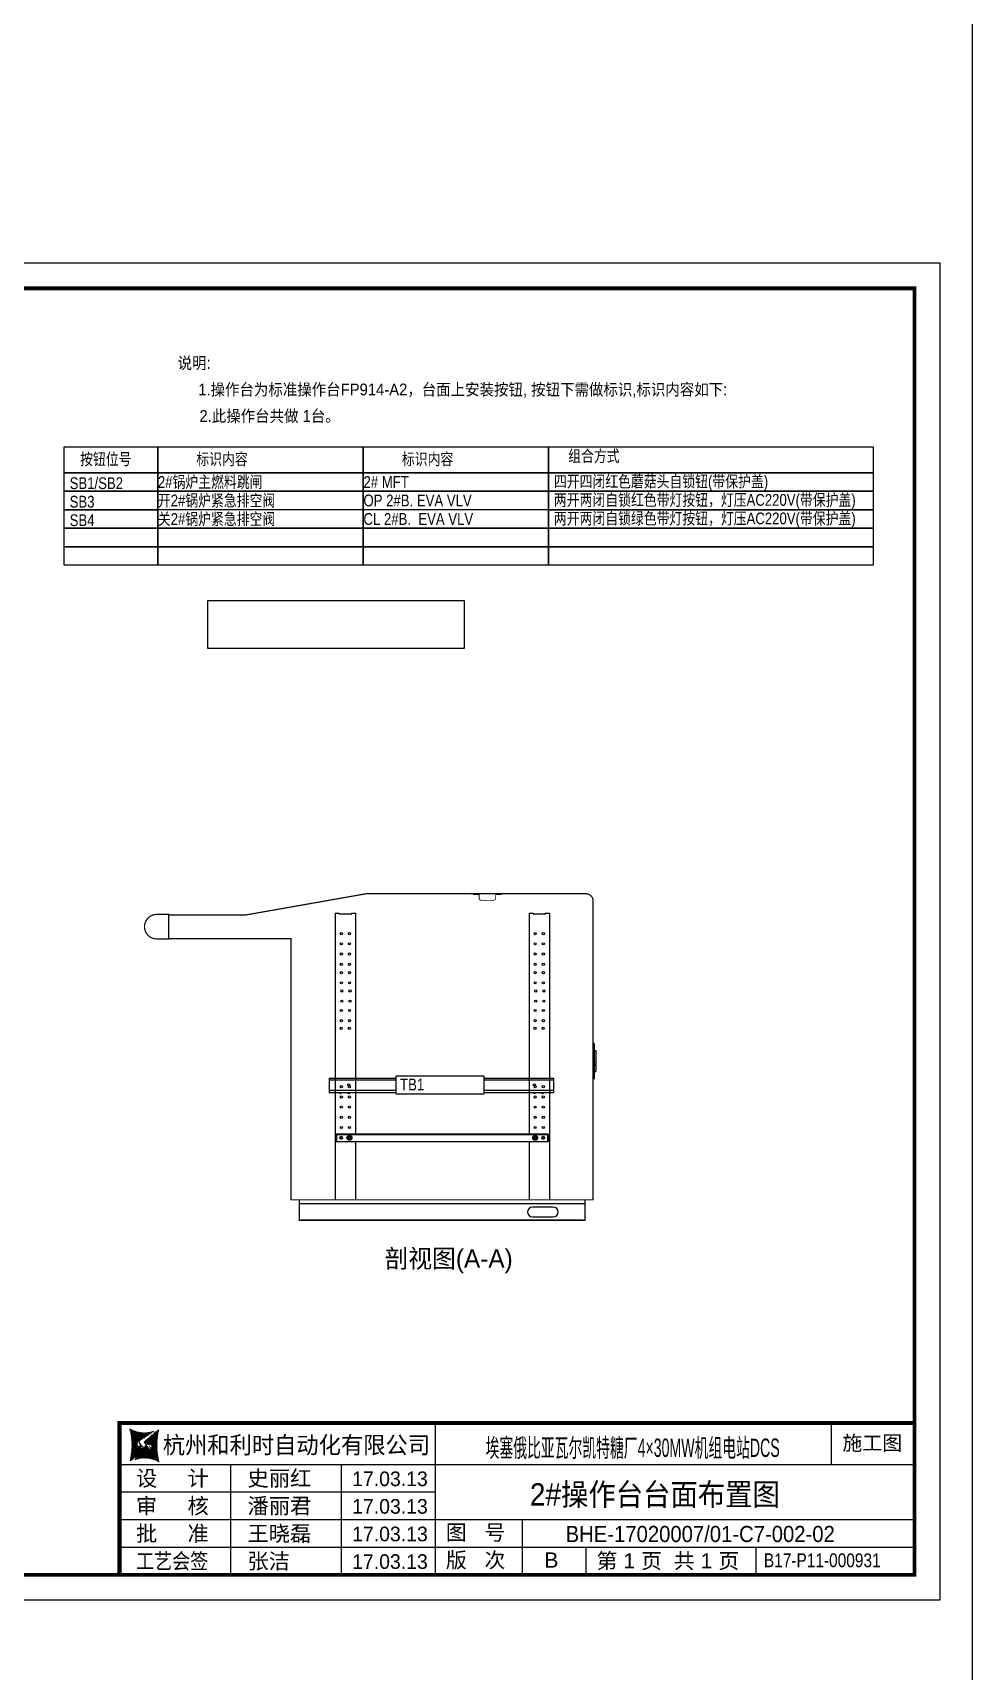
# Model space of a CAD drawing. Extents: x -6428 to 12983, y -8159 to 7918.
# Drawn here: x 810 to 3112, y -121 to 3893 of the extents above; entities that cross this region are included whole.
import ezdxf
from ezdxf.enums import TextEntityAlignment as Align

# ---------------------------------------------------------------- set-up
doc = ezdxf.new("R2010")
doc.units = 0
doc.header["$LTSCALE"] = 10
doc.header["$MEASUREMENT"] = 0
doc.layers.get('0').update_dxf_attribs({"linetype": 'CONTINUOUS'})
doc.layers.add('操作台', color=7, linetype='CONTINUOUS')
doc.layers.add('标准图框及表格', color=7, linetype='CONTINUOUS')
doc.styles.add('HZ', font='arial.ttf')
pattern_1 = [(44.99999999999999, (62644.0067448291, -8867.199472524246), (-0.0585086954904412, 0.0585086954904411), [])]

# ---------------------------------------------------------------- blocks, each defined once
blk = doc.blocks.new('A4横图框')
at = {"layer": '标准图框及表格'}
h = blk.add_hatch(dxfattribs=at)
h.set_pattern_fill('ANSI31', color=5, scale=0.6619503254347141, style=0)
h.set_pattern_definition(pattern_1)
edge = h.paths.add_edge_path()
edge.add_arc((172.0496336600836, 30.69212609582466), 4.385420906004984, 238.1092081981574, 291.6531626184828)
edge.add_line((173.6677973982941, 26.61616453574824), (171.196811844281, 24.96342290218163))
edge.add_arc((159.3070898954674, 24.3208542135166), 10.7566927883141, 346.3915348661823, 374.2500326978036)
edge.add_line((169.7618019691645, 21.78995808790059), (171.9104852834489, 23.56403812982753))
edge.add_line((171.4204084507573, 24.1656820832199), (171.8022310894366, 24.1166197839688))
edge.add_spline(control_points=[(171.9076070613291, 23.5612403362524), (171.9782900895288, 23.62994398235459), (172.1063522407994, 23.75441992713461), (172.0982616688188, 24.08853178891007), (171.9041487548593, 24.10756342964889), (171.8004776051012, 24.11772778213201)], knot_values=[0, 0, 0, 0, 0.4839426457554279, 0.8767979790800492, 1.327118297953632, 1.327118297953632, 1.327118297953632, 1.327118297953632], weights=[1, 1, 1, 1, 1, 1], degree=3, periodic=0)
edge.add_spline(control_points=[(171.1960063120995, 24.96162603088887), (171.1383141229226, 24.91365774510486), (171.0341186915675, 24.8270242458879), (170.9598882847849, 24.7139107687239), (170.9267586692795, 24.6634273324584)], knot_values=[0, 0, 0, 0, 0.3714719093679447, 0.6708997588589845, 0.6708997588589845, 0.6708997588589845, 0.6708997588589845], weights=[1, 1, 1, 1, 1], degree=3, periodic=0)
edge.add_spline(control_points=[(171.0177855927386, 24.80139777460717), (170.9739837601, 24.75182568643358), (170.8874405854212, 24.63411966883577), (170.9097232617123, 24.3685217488732), (171.1438352137548, 24.19634813917073), (171.3287228371982, 24.17648276396212), (171.4184515092992, 24.16684180637679)], knot_values=[0.7541598914195891, 0.7541598914195891, 0.7541598914195891, 0.7541598914195891, 1.341857983071981, 2.043049761279585, 2.907443457733577, 3.722510221717078, 3.722510221717078, 3.722510221717078, 3.722510221717078], weights=[1, 1, 1, 1, 1, 1, 1], degree=3, periodic=0)
h = blk.add_hatch(dxfattribs=at)
h.set_pattern_fill('ANSI31', color=3, scale=0.6619503254347141, style=0)
h.set_pattern_definition(pattern_1)
edge = h.paths.add_edge_path()
edge.add_line((172.3049198977887, 24.52368860467541), (172.721034344714, 24.47090439472086))
edge.add_spline(control_points=[(172.1916602588671, 25.0804680907735), (172.1209772306528, 25.01176444467858), (171.9929150793969, 24.88728849988405), (172.0010056513629, 24.55317663812311), (172.1951185653369, 24.534144997377), (172.2987897150951, 24.52398064490117)], knot_values=[0, 0, 0, 0, 0.4839426457555314, 0.8767979790801576, 1.327118297953697, 1.327118297953697, 1.327118297953697, 1.327118297953697], weights=[1, 1, 1, 1, 1, 1], degree=3, periodic=0)
edge.add_line((174.3374653510318, 26.85175033912531), (172.1887820367474, 25.07767029719838))
edge.add_spline(control_points=[(173.1119433092453, 23.87664749850082), (173.1429732385941, 23.9160490896524), (173.2103720449149, 24.02492790509717), (173.1895440584403, 24.27318667815998), (172.9554321064269, 24.44536028784789), (172.7705444829544, 24.46522566305651), (172.6808158108824, 24.47486662065639)], knot_values=[0.8947336582581218, 0.8947336582581218, 0.8947336582581218, 0.8947336582581218, 1.341857983071981, 2.043049761279585, 2.907443457733577, 3.722510221717078, 3.722510221717078, 3.722510221717078, 3.722510221717078], weights=[1, 1, 1, 1, 1, 1, 1], degree=3, periodic=0)
edge.add_line((173.0325647221971, 23.79264395867943), (173.1243460055912, 23.89147256635482))
edge.add_line((172.905024764018, 23.67952689414087), (173.0325647221971, 23.79264395867212))
edge.add_line((170.431469921873, 22.02554389127766), (172.9024554758862, 23.67828552484428))
edge.add_arc((172.0496336600836, 17.94958233120851), 4.385420906004984, 58.1092081981576, 111.6531626184829)
edge.add_arc((184.7921774246996, 24.3208542135166), 10.7566927883141, 166.3915348661824, 194.2500326978025)
at = {"layer": '标准图框及表格', "color": 7}
for p, q in [((0.0013954609912616, 210.0032846437229), (297.0014441308175, 210.0032846437229)), ((0.0013954609912616, 0.0032502307208233), (0.0013954609912616, 210.0032846437229)), ((297.0014441308175, 210.0032846437229), (297.0014441308175, 0.0032502307208233)), ((217.7550332142755, 4.003284256038056), (217.7550332142755, 27.83661758936654)), ((279.9469701136921, 21.33661758936654), (279.9469701136921, 27.83661758936654)), ((168.1328066468058, 21.33661758936654), (292.9334290521556, 21.33661758936654)), ((185.6449392240147, 4.003284256038056), (185.6449392240292, 21.33661758936654)), ((203.0006413213422, 4.003284256038056), (203.0006413213568, 21.33661758936654)), ((168.1328066468058, 17.00328425603806), (217.7550332142755, 17.00328425603806)), ((168.1328066468058, 12.66995092270957), (292.9334290521556, 12.66995092270957)), ((231.4498319004824, 4.003284256038056), (231.4498319004824, 12.66995092270957)), ((168.1328066468058, 8.336617589373816), (292.9334290521556, 8.336617589373816)), ((241.4270588527042, 4.003284256038056), (241.4270588527042, 8.336617589373816)), ((268.120108647513, 4.003284256038056), (268.120108647513, 8.336617589373816)), ((168.1328066468058, 4.003284256038056), (292.9334290521556, 4.003284256038056)), ((297.0014441308175, 0.0032502307208233), (0.0013954609912616, 0.0032502307208233))]:
    blk.add_line(p, q, dxfattribs=at)
for points, const_width in [([(12.00143194437442, 206.0152988131507), (293.0014441308175, 206.0032506184056), (293.0014441308175, 4.003284256038056), (12.00143194437442, 4.003284256038056), (12.00143194437442, 206.0032506184056)], 0.6000000983228672), ([(292.9334290521556, 27.83661758937381), (168.1328066468058, 27.83661758937381), (168.1328066468058, 4.003284256038056)], 0.65)]:
    blk.add_lwpolyline(points, dxfattribs=dict(at, const_width=const_width))
at = {"layer": '标准图框及表格', "color": 5, "style": 'HZ'}
for s, p in [('pgqh', (170.0333635432534, 25.80304024583023)), ('hollilas', (170.0466366199025, 23.71374969515312))]:
    blk.add_text(s, height=0.4136785714285714, dxfattribs=at).set_placement(p)
at = {"layer": '标准图框及表格', "color": 7, "style": 'HZ'}
for s, height, width, p in [('杭州和利时自动化有限公司', 2.7, 0.95, (174.9285941560083, 23.02911227819135)), ('工艺会签', 2.449999999999999, 0.85, (170.7212873600156, 4.927898099951165))]:
    blk.add_text(s, height=height, dxfattribs=dict(at, width=width)).set_placement(p)
at = {"layer": '标准图框及表格', "color": 3, "style": 'HZ'}
for s, height, p in [('auto', 0.6894642857142859, (172.1807441825285, 24.64895443542486)), ('hollysys', 0.3447321428571429, (172.3103532946761, 22.62004550448043))]:
    blk.add_text(s, height=height, dxfattribs=at).set_placement(p)
at = {"layer": '标准图框及表格', "color": 7, "style": 'HZ'}
for s, height, p in [('设     计', 2.449999999999999, (170.7212873600156, 17.92789809995847)), ('审     核', 2.449999999999999, (170.7212873600156, 13.59456476662271)), ('批     准', 2.449999999999999, (170.7212873600119, 9.261231433286953)), ('图   号', 2.399999999999999, (219.3988483406183, 9.450548544822992)), ('版   次', 2.399999999999999, (219.3988483406183, 5.117215211487234))]:
    blk.add_text(s, height=height, dxfattribs=at).set_placement(p)
at = {"layer": '标准图框及表格', "color": 7, "style": 'HZ', "flags": 8}
for tag, height, width, p in [('工程名称', 2.892696969694902, 0.65, (247.8353315485956, 22.94014901757174)), ('图纸名称', 3.499999999999999, 0.9, (252.2228085267316, 14.87880182043022))]:
    blk.add_attdef(tag, text='', height=height, dxfattribs=dict(at, width=width)).set_placement(p, align=Align.CENTER)
blk.add_attdef('设计阶段', text='', height=2.299999999999999, dxfattribs=at).set_placement((286.3714665038433, 23.54666542107214), align=Align.CENTER)
for tag, p, height in [('设计人', (188.2334199372244, 17.92789809995847), 2.449999999999999), ('审核人', (188.2334199372099, 13.59456476662271), 2.449999999999999), ('会签人', (188.2334199372099, 9.2612314332942), 2.449999999999999), ('批准人', (188.2334199371953, 4.927898099958441), 2.449999999999999), ('版次', (234.8449582635331, 5.117215211487234), 2.399999999999999), ('第几页共几页', (243.0562623004216, 4.991982186801863), 2.399999999999999)]:
    blk.add_attdef(tag, p, '', height=height, dxfattribs=at)
for tag, p, height, width in [('设计时间', (204.6762329055318, 17.92789809995847), 2.299999999999999, 0.95), ('审核时间', (204.6762329055318, 13.59456476662998), 2.299999999999999, 0.95), ('会签时间', (204.6762329055172, 9.2612314332942), 2.299999999999999, 0.95), ('图纸编号', (238.2096247235004, 9.144936985527348), 2.531109848483039, 0.9), ('批准时间', (204.6762329055172, 4.927898099958441), 2.299999999999999, 0.95), ('图纸标准', (269.3453519223485, 5.193019987101081), 2.169522727271176, 0.8)]:
    blk.add_attdef(tag, p, '', height=height, dxfattribs=dict(at, width=width))

msp = doc.modelspace()

# ---------------------------------------------------------------- linework, layer by layer
at = {"color": 6}
for p, q in [((1536.137126057905, 1331.84503751718), (1700.751248943447, 1331.84503751718)), ((1700.751248943447, 1326.845037517181), (1536.137126057905, 1326.845037517181)), ((1915.306771562524, 1331.84503751718), (2086.633283784229, 1331.84503751718)), ((2086.633283784229, 1326.845037517181), (1915.306771562524, 1326.845037517181)), ((2086.633283784229, 1296.84503751718), (2086.633283784229, 1331.84503751718)), ((1700.751248943447, 1301.845037517181), (1536.137126057905, 1301.845037517181)), ((1536.137126057905, 1296.84503751718), (1700.751248943447, 1296.84503751718)), ((2086.633283784229, 1301.845037517181), (1915.306771562524, 1301.845037517181)), ((1915.306771562524, 1296.84503751718), (2086.633283784229, 1296.84503751718))]:
    msp.add_line(p, q, dxfattribs=at)
at = {"layer": '操作台', "color": 3}
msp.add_line((2073.560110476186, 2878.551383017465), (2073.560110476186, 2679.18012570334), dxfattribs=at)
at = {"layer": '操作台', "color": 2, "linetype": 'Continuous'}
for p, q in [((1868.633765386507, 1785.040578713495), (1870.034180462909, 1783.040578713497)), ((1882.81412790061, 1785.040578713495), (1884.214542977013, 1783.040578713497)), ((1896.994490414708, 1785.040578713495), (1898.394905491109, 1783.040578713497)), ((1555.496407805606, 1191.741197416895), (1554.544395025807, 1195.294157480897)), ((1561.601674185705, 1194.059709439995), (1561.065775800805, 1196.059709439996)), ((1568.328183989905, 1194.059709439995), (1567.792285605005, 1196.059709439996)), ((1575.054693794208, 1194.059709439995), (1574.518795409308, 1196.059709439996)), ((1581.781203598404, 1194.059709439995), (1581.245305213505, 1196.059709439996)), ((1588.507713402703, 1194.059709439995), (1587.971815017804, 1196.059709439996)), ((1595.234223206905, 1194.059709439995), (1594.698324822008, 1196.059709439996)), ((1601.960733011207, 1194.059709439995), (1601.424834626307, 1196.059709439996)), ((1608.687242815404, 1194.059709439995), (1608.151344430606, 1196.059709439996)), ((1615.413752619707, 1194.059709439995), (1614.877854234807, 1196.059709439996)), ((1622.140262423908, 1194.059709439995), (1621.604364039106, 1196.059709439996)), ((1628.866772228207, 1194.059709439995), (1628.330873843307, 1196.059709439996)), ((1635.593282032404, 1194.059709439995), (1635.057383647606, 1196.059709439996)), ((1642.319791836707, 1194.059709439995), (1641.783893451807, 1196.059709439996)), ((1649.046301640907, 1194.059709439995), (1648.510403256106, 1196.059709439996)), ((1655.772811445206, 1194.059709439995), (1655.236913060306, 1196.059709439996)), ((1662.499321249407, 1194.059709439995), (1661.963422864605, 1196.059709439996)), ((1669.225831053706, 1194.059709439995), (1668.689932668805, 1196.059709439996)), ((1675.952340857907, 1194.059709439995), (1675.416442473109, 1196.059709439996)), ((1682.678850662206, 1194.059709439995), (1682.142952277306, 1196.059709439996)), ((1689.405360466403, 1194.059709439995), (1688.869462081605, 1196.059709439996)), ((1696.131870270705, 1194.059709439995), (1695.595971885806, 1196.059709439996)), ((1702.858380074906, 1194.059709439995), (1702.322481690108, 1196.059709439996)), ((1709.584889879205, 1194.059709439995), (1709.048991494305, 1196.059709439996)), ((1716.311399683406, 1194.059709439995), (1715.775501298604, 1196.059709439996)), ((1723.037909487708, 1194.059709439995), (1722.502011102808, 1196.059709439996)), ((1729.764419291906, 1194.059709439995), (1729.228520907107, 1196.059709439996)), ((1736.490929096205, 1194.059709439995), (1735.955030711305, 1196.059709439996)), ((1743.217438900405, 1194.059709439995), (1742.681540515604, 1196.059709439996)), ((1749.943948704708, 1194.059709439995), (1749.408050319808, 1196.059709439996)), ((1756.670458508906, 1194.059709439995), (1756.134560124107, 1196.059709439996)), ((1763.396968313204, 1194.059709439995), (1762.861069928304, 1196.059709439996)), ((1770.123478117504, 1194.059709439995), (1769.587579732604, 1196.059709439996)), ((1776.849987921708, 1194.059709439995), (1776.314089536807, 1196.059709439996)), ((1783.576497726007, 1194.059709439995), (1783.040599341107, 1196.059709439996)), ((1790.303007530204, 1194.059709439995), (1789.767109145303, 1196.059709439996)), ((1797.029517334506, 1194.059709439995), (1796.493618949606, 1196.059709439996)), ((1803.756027138706, 1194.059709439995), (1803.220128753807, 1196.059709439996)), ((1810.482536943005, 1194.059709439995), (1809.946638558106, 1196.059709439996)), ((1817.209046747203, 1194.059709439995), (1816.673148362405, 1196.059709439996)), ((1823.935556551506, 1194.059709439995), (1823.399658166606, 1196.059709439996)), ((1830.662066355707, 1194.059709439995), (1830.126167970909, 1196.059709439996)), ((1837.388576160006, 1194.059709439995), (1836.852677775105, 1196.059709439996)), ((1844.115085964206, 1194.059709439995), (1843.579187579405, 1196.059709439996)), ((1850.841595768505, 1194.059709439995), (1850.305697383609, 1196.059709439996)), ((1857.568105572705, 1194.059709439995), (1857.032207187908, 1196.059709439996)), ((1864.294615377004, 1194.059709439995), (1863.758716992105, 1196.059709439996)), ((1871.021125181206, 1194.059709439995), (1870.485226796404, 1196.059709439996)), ((1877.747634985509, 1194.059709439995), (1877.211736600609, 1196.059709439996)), ((1884.474144789706, 1194.059709439995), (1883.938246404908, 1196.059709439996)), ((1891.200654594005, 1194.059709439995), (1890.664756209105, 1196.059709439996)), ((1897.927164398209, 1194.059709439995), (1897.391266013404, 1196.059709439996)), ((1904.653674202508, 1194.059709439995), (1904.117775817608, 1196.059709439996)), ((1911.380184006705, 1194.059709439995), (1910.844285621907, 1196.059709439996)), ((1918.106693811005, 1194.059709439995), (1917.570795426104, 1196.059709439996)), ((1924.833203615209, 1194.059709439995), (1924.297305230403, 1196.059709439996)), ((1931.559713419508, 1194.059709439995), (1931.023815034608, 1196.059709439996)), ((1938.286223223705, 1194.059709439995), (1937.750324838907, 1196.059709439996)), ((1945.012733028003, 1194.059709439995), (1944.476834643104, 1196.059709439996)), ((1951.739242832209, 1194.059709439995), (1951.203344447406, 1196.059709439996)), ((1958.465752636508, 1194.059709439995), (1957.929854251608, 1196.059709439996)), ((1965.192262440807, 1194.059709439995), (1964.656364055907, 1196.059709439996)), ((1971.918772245004, 1194.059709439995), (1971.382873860107, 1196.059709439996)), ((1978.645282049305, 1194.059709439995), (1978.109383664406, 1196.059709439996)), ((1985.371791853507, 1194.059709439995), (1984.835893468607, 1196.059709439996)), ((1992.098301657806, 1194.059709439995), (1991.562403272906, 1196.059709439996)), ((1998.824811462006, 1194.059709439995), (1998.288913077106, 1196.059709439996)), ((2005.551321266308, 1194.059709439995), (2005.015422881408, 1196.059709439996)), ((2012.277831070505, 1194.059709439995), (2011.741932685707, 1196.059709439996)), ((2019.004340874804, 1194.059709439995), (2018.468442489904, 1196.059709439996)), ((2025.730850679005, 1194.059709439995), (2025.194952294204, 1196.059709439996)), ((2032.457360483308, 1194.059709439995), (2031.921462098408, 1196.059709439996)), ((2039.183870287505, 1194.059709439995), (2038.647971902707, 1196.059709439996)), ((2045.910380091804, 1194.059709439995), (2045.374481706904, 1196.059709439996)), ((2052.636889896009, 1194.059709439995), (2052.100991511203, 1196.059709439996)), ((2059.363399700307, 1194.059709439995), (2058.827501315407, 1196.059709439996)), ((2066.089909504505, 1194.059709439995), (2065.554011119706, 1196.059709439996)), ((2073.496407805606, 1191.521957821196), (2072.493769047806, 1195.263856607095))]:
    msp.add_line(p, q, dxfattribs=at)
at = {"layer": '操作台', "color": 3, "linetype": 'Continuous'}
for p, q in [((1550.996407805606, 1736.059709439995), (1550.996407805606, 1734.573493326597)), ((1550.996407805606, 1736.059709439995), (1560.996407805606, 1736.059709439995)), ((1550.996407805606, 1733.362454729196), (1550.996407805606, 1034.021728822597)), ((1560.996407805606, 1734.721950256296), (1560.996407805606, 1734.559709439995)), ((1589.996407805606, 1733.559709439995), (1561.996407805606, 1733.559709439995)), ((1590.996407805606, 1736.059709439995), (1590.996407805606, 1734.559709439995)), ((1590.996407805606, 1736.059709439995), (1600.996407805606, 1736.059709439995)), ((1600.996407805606, 1736.059709439995), (1600.996407805606, 1336.059709439995)), ((2025.996407805606, 1736.059709439995), (2035.996407805606, 1736.059709439995)), ((2025.996407805606, 1736.059709439995), (2025.996407805606, 1336.059709439995)), ((2035.996407805606, 1736.059709439995), (2035.996407805606, 1734.559709439995)), ((2064.996407805606, 1733.559709439995), (2036.996407805606, 1733.559709439995)), ((2065.996407805606, 1736.059709439995), (2075.996407805606, 1736.059709439995)), ((2065.996407805606, 1736.059709439995), (2065.996407805606, 1734.559709439995)), ((2075.996407805606, 1736.059709439995), (2075.996407805606, 1034.021728822597)), ((1600.996407805606, 1336.059709439995), (1600.996407805606, 1196.059709439996)), ((2025.996407805606, 1336.059709439995), (2025.996407805606, 1196.059709439996)), ((1600.996407805606, 1176.059709439995), (1600.996407805606, 1034.021728822597)), ((2025.996407805606, 1176.059709439995), (2025.996407805606, 1034.021728822597)), ((1463.062287361501, 1034.021728822597), (1463.062287361501, 988.5217288225986)), ((2085.562287361501, 1016.021728822296), (2034.562287361502, 1016.021728822296)), ((2163.062287361501, 1034.021728822597), (2163.062287361501, 988.5217288222957)), ((2158.562287361501, 984.0217288222957), (1467.562287361502, 984.0217288225967)), ((2034.562287361502, 992.0217288222966), (2085.562287361501, 992.0217288222966))]:
    msp.add_line(p, q, dxfattribs=at)
at = {"layer": '操作台', "color": 7, "linetype": 'Continuous'}
for p, q in [((2183.062287361501, 1418.421728822598), (2184.062287361502, 1418.421728822598)), ((2186.062287361502, 1416.421728822599), (2184.062287361502, 1418.421728822598)), ((2184.062287361502, 1418.421728822598), (2184.062287361502, 1329.921728822598)), ((2186.062287361502, 1416.421728822599), (2186.062287361502, 1331.921728822598)), ((2186.062287361502, 1399.571728822598), (2190.062287361502, 1399.571728822598)), ((2186.062287361502, 1371.171728822598), (2190.062287361502, 1371.171728822598)), ((2190.062287361502, 1399.571728822598), (2190.062287361502, 1348.771728822597)), ((2183.062287361501, 1329.921728822598), (2184.062287361502, 1329.921728822598)), ((2186.062287361502, 1331.921728822598), (2184.062287361502, 1329.921728822598)), ((2186.062287361502, 1364.171728822598), (2190.062287361502, 1364.171728822598)), ((2186.062287361502, 1348.771728822597), (2190.062287361502, 1348.771728822597)), ((1553.496407805606, 1176.059709439995), (1553.496407805606, 1193.059709439996)), ((2073.496407805606, 1176.059709439995), (1553.496407805606, 1176.059709439995)), ((1555.496407805606, 1176.059709439995), (1555.496407805606, 1193.059709439996)), ((1556.496407805606, 1196.059709439996), (2070.496407805606, 1196.059709439996)), ((1556.496407805606, 1194.059709439995), (2070.496407805606, 1194.059709439995)), ((1556.496407805606, 1193.393042773397), (1556.496407805606, 1194.059709439995)), ((1584.566407805606, 1188.536542094795), (1583.136407805606, 1186.059709439995)), ((1583.136407805606, 1186.059709439995), (1584.566407805606, 1183.582876785195)), ((1587.426407805606, 1188.536542094795), (1584.566407805606, 1188.536542094795)), ((1584.566407805606, 1183.582876785195), (1587.426407805606, 1183.582876785195)), ((1585.096407805604, 1181.158070134897), (1585.096407805604, 1180.481851428197)), ((1585.996407805606, 1181.076786974995), (1585.996407805606, 1180.409709439996)), ((1588.856407805607, 1186.059709439995), (1587.426407805606, 1188.536542094795)), ((1587.426407805606, 1183.582876785195), (1588.856407805607, 1186.059709439995)), ((2039.566407805606, 1188.536542094795), (2038.136407805606, 1186.059709439995)), ((2038.136407805606, 1186.059709439995), (2039.566407805606, 1183.582876785195)), ((2042.426407805606, 1188.536542094795), (2039.566407805606, 1188.536542094795)), ((2039.566407805606, 1183.582876785195), (2042.426407805606, 1183.582876785195)), ((2040.096407805608, 1181.158070134897), (2040.096407805608, 1180.481851428197)), ((2040.996407805606, 1181.076786974995), (2040.996407805606, 1180.409709439996)), ((2043.856407805603, 1186.059709439995), (2042.426407805606, 1188.536542094795)), ((2042.426407805606, 1183.582876785195), (2043.856407805603, 1186.059709439995)), ((2070.496407805606, 1193.393042773397), (2070.496407805606, 1194.059709439995)), ((2071.496407805606, 1193.059709439996), (2071.496407805606, 1176.059709439995)), ((2073.496407805606, 1193.059709439996), (2073.496407805606, 1176.059709439995)), ((2163.062287361501, 1024.021728822596), (1463.062287361501, 1024.021728822596))]:
    msp.add_line(p, q, dxfattribs=at)
at = {"layer": '操作台', "color": 6}
msp.add_line((1536.137126057905, 1331.84503751718), (1536.137126057905, 1296.84503751718), dxfattribs=at)
at = {"layer": '操作台', "color": 1}
for points in [[(-1960.534827907701, 7917.811822124291), (3112.040245088196, 7917.811822124291), (3112.040245088196, -8159.118819149087), (-1960.534827907701, -8159.118819149087)], [(1238.779642143607, 2502.238265969034), (1867.481304444518, 2502.238265969034), (1867.481304444518, 2384.66463814296), (1238.779642143607, 2384.66463814296)]]:
    msp.add_lwpolyline(points, close=True, dxfattribs=at)
at = {"layer": '操作台', "color": 4}
for points in [[(887.098086492435, 2878.551383017465), (1116.13966866217, 2878.551383017465), (1116.13966866217, 2814.992343965363), (887.098086492435, 2814.992343965363)], [(1116.13966866217, 2878.551383017465), (1619.935921846341, 2878.551383017465), (1619.935921846341, 2814.992343965363), (1116.13966866217, 2814.992343965363)], [(1619.935921846341, 2878.551383017465), (2073.560110476186, 2878.551383017465), (2073.560110476186, 2814.992343965366), (1619.935921846341, 2814.992343965363)], [(2073.560110476186, 2878.551383017465), (2869.126799009161, 2878.551383017465), (2869.126799009161, 2814.992343965363), (2073.560110476186, 2814.992343965366)], [(887.098086492435, 2814.992343965363), (1116.13966866217, 2814.992343965363), (1116.13966866217, 2769.656247598389), (887.098086492435, 2769.656247598389)], [(1116.13966866217, 2814.992343965363), (1619.935921846341, 2814.99234396536), (1619.935921846341, 2769.656247598388), (1116.13966866217, 2769.656247598388)], [(1619.935921846341, 2814.992343965363), (2073.560110476186, 2814.992343965366), (2073.560110476186, 2769.656247598388), (1619.935921846341, 2769.656247598388)], [(2073.560110476186, 2814.99234396536), (2869.126799009161, 2814.992343965363), (2869.126799009161, 2769.656247598389), (2073.560110476186, 2769.656247598389)], [(887.098086492435, 2769.656247598389), (1116.13966866217, 2769.656247598389), (1116.13966866217, 2724.320151231416), (887.098086492435, 2724.320151231416)], [(1116.13966866217, 2769.656247598389), (1619.935921846341, 2769.656247598389), (1619.935921846341, 2724.622380272669), (1116.13966866217, 2724.320151231416)], [(1619.935921846341, 2769.656247598389), (2073.560110476186, 2769.656247598389), (2073.560110476186, 2724.320151231414), (1619.935921846341, 2724.320151231416)], [(2073.560110476186, 2769.656247598388), (2869.126799009161, 2769.656247598388), (2869.126799009161, 2724.320151231416), (2073.560110476186, 2724.320151231414)], [(887.098086492435, 2724.320151231416), (1116.13966866217, 2724.320151231416), (1116.13966866217, 2678.984054864442), (887.098086492435, 2678.984054864442)], [(1116.13966866217, 2724.320151231416), (1619.935921846341, 2724.622380272669), (1619.935921846341, 2679.18012570334), (1116.13966866217, 2678.984054864442)], [(1619.935921846341, 2724.320151231416), (2073.560110476186, 2724.592281884934), (2073.560110476186, 2678.98405486444), (1619.935921846341, 2678.984054864442)], [(2073.560110476186, 2724.320151231414), (2869.126799009161, 2724.320151231416), (2869.126799009161, 2678.984054864442), (2073.560110476186, 2679.222762031368)], [(887.098086492435, 2678.984054864442), (1116.13966866217, 2678.984054864442), (1116.13966866217, 2633.647958497468), (887.098086492435, 2633.647958497468)], [(1116.13966866217, 2678.984054864442), (1619.935921846341, 2678.984054864442), (1619.935921846341, 2633.950187538721), (1116.13966866217, 2633.647958497468)], [(1619.935921846341, 2678.984054864442), (2073.560110476186, 2679.222762031368), (2073.560110476186, 2633.647958497466), (1619.935921846341, 2633.647958497468)], [(2073.560110476186, 2678.98405486444), (2869.126799009161, 2678.98405486444), (2869.126799009161, 2633.647958497466), (2073.560110476186, 2633.886665664392)], [(887.098086492435, 2633.647958497468), (1116.13966866217, 2633.647958497468), (1116.13966866217, 2588.311862130494), (887.098086492435, 2588.311862130494)], [(1116.13966866217, 2633.647958497468), (1619.935921846341, 2633.950187538721), (1619.935921846341, 2588.507932969392), (1116.13966866217, 2588.311862130494)], [(1619.935921846341, 2633.647958497468), (2073.560110476186, 2633.950187538721), (2073.560110476186, 2588.507932969392), (1619.935921846341, 2588.311862130494)], [(2073.560110476186, 2633.647958497466), (2869.126799009161, 2633.647958497466), (2869.126799009161, 2588.311862130494), (2073.560110476186, 2588.550569297421)]]:
    msp.add_lwpolyline(points, close=True, dxfattribs=at)
at = {"layer": '操作台', "const_width": 3, "flags": 128}
for points in [[(2183.062287361501, 1037.021728822597), (2183.062287361501, 1766.021728822597, 0.4142135623730951), (2165.062287361502, 1784.021728822597), (1628.281009020307, 1784.021728822597), (1332.887310034851, 1731.974416289898), (1143.083559351793, 1731.974416289898)], [(1113.262287361513, 1733.174416289897, 0.4045873928022174), (1083.852330097413, 1703.17058484356, 0.4122384247891083), (1113.262287361513, 1673.174416289896, 1.013330113985057)]]:
    msp.add_lwpolyline(points, format="xyb", dxfattribs=at)
at = {"layer": '操作台', "color": 7, "const_width": 2}
msp.add_lwpolyline([(1889.05919388341, 1781.540578713495), (1903.972596961709, 1781.408103773213), (1903.972596961709, 1772.862922472426, 0.4142135623730951), (1908.97259696171, 1767.862922472425), (1939.312358736373, 1767.862922472425, 0.4128757709779376), (1944.312306531868, 1772.840074227438), (1944.352087102226, 1781.545371950518), (1959.05919388341, 1781.540578713495)], format="xyb", dxfattribs=at)
at = {"layer": '操作台', "const_width": 3, "flags": 128}
for points in [[(1113.262287361513, 1673.174416289896), (1143.083559351793, 1673.174416289896), (1143.083559351793, 1733.174416289897), (1113.262287361513, 1733.174416289897)], [(1443.062287361501, 1037.021728822597), (1443.062287361501, 1673.974416289898), (1143.083559351793, 1673.974416289898)], [(2183.062287361501, 1674.021728822597), (2183.062287361501, 1034.021728822597), (1443.062287361501, 1034.021728822597), (1443.062287361501, 1673.974416289898)], [(2163.062287361501, 1034.021728822597), (2163.062287361501, 984.0217288222948), (1463.062287361501, 984.0217288225986), (1463.062287361501, 1034.021728822597)]]:
    msp.add_lwpolyline(points, dxfattribs=at)
at = {"layer": '操作台', "color": 3}
msp.add_lwpolyline([(1700.751248943447, 1337.553216043993), (1915.306771562524, 1337.553216043993), (1915.306771562524, 1292.870579483296), (1700.751248943447, 1292.870579483296)], close=True, dxfattribs=at)
at = {"layer": '操作台', "color": 3, "linetype": 'Continuous'}
for centre, radius in [((1565.996407805606, 1686.059709439995), 2.649999999999998), ((1585.996407805606, 1686.059709439995), 2.649999999999998), ((2040.996407805606, 1686.059709439995), 2.649999999999998), ((2060.996407805606, 1686.059709439995), 2.649999999999998), ((1565.996407805606, 1661.059709439995), 2.649999999999998), ((1585.996407805606, 1661.059709439995), 2.649999999999998), ((2040.996407805606, 1661.059709439995), 2.649999999999998), ((2060.996407805606, 1661.059709439995), 2.649999999999998), ((1565.996407805606, 1636.059709439995), 2.649999999999998), ((1565.996407805606, 1611.059709439995), 2.649999999999998), ((1585.996407805606, 1636.059709439995), 2.649999999999998), ((1585.996407805606, 1611.059709439995), 2.649999999999998), ((2040.996407805606, 1636.059709439995), 2.649999999999998), ((2040.996407805606, 1611.059709439995), 2.649999999999998), ((2060.996407805606, 1636.059709439995), 2.649999999999998), ((2060.996407805606, 1611.059709439995), 2.649999999999998), ((1566.252538863496, 1590.476968535088), 2.649999999999998), ((1566.252538863496, 1565.476968535088), 2.649999999999998), ((1586.252538863496, 1590.476968535088), 2.649999999999998), ((1586.252538863496, 1565.476968535088), 2.649999999999998), ((2041.252538863494, 1590.476968535088), 2.649999999999998), ((2041.252538863494, 1565.476968535088), 2.649999999999998), ((2061.252538863494, 1590.476968535088), 2.649999999999998), ((2061.252538863494, 1565.476968535088), 2.649999999999998), ((1567.449614544558, 1545.617326941074), 2.649999999999998), ((1587.449614544558, 1545.617326941074), 2.649999999999998), ((2042.449614544557, 1545.617326941074), 2.649999999999998), ((2062.449614544558, 1545.617326941074), 2.649999999999998), ((1566.252538863496, 1497.766984406272), 2.649999999999998), ((1567.449614544558, 1520.617326941075), 2.649999999999998), ((1586.252538863496, 1497.766984406272), 2.649999999999998), ((1587.449614544558, 1520.617326941075), 2.649999999999998), ((2041.252538863494, 1497.766984406272), 2.649999999999998), ((2042.449614544557, 1520.617326941075), 2.649999999999998), ((2061.252538863494, 1497.766984406272), 2.649999999999998), ((2062.449614544558, 1520.617326941075), 2.649999999999998), ((1565.654001022964, 1454.103565020715), 2.649999999999998), ((1566.252538863496, 1472.766984406272), 2.649999999999998), ((1585.654001022964, 1454.103565020715), 2.649999999999998), ((1586.252538863496, 1472.766984406272), 2.649999999999998), ((2040.654001022964, 1454.103565020715), 2.649999999999998), ((2041.252538863494, 1472.766984406272), 2.649999999999998), ((2060.654001022964, 1454.103565020715), 2.649999999999998), ((2061.252538863494, 1472.766984406272), 2.649999999999998), ((1565.996407805606, 1311.059709439995), 2.649999999999998), ((1565.996407805606, 1286.059709439996), 2.649999999999998), ((1584.127562049775, 1315.856393144672), 2.649999999999999), ((1585.996407805606, 1311.059709439995), 2.649999999999998), ((1585.996407805606, 1286.059709439996), 2.649999999999998), ((2039.127562049775, 1315.856393144672), 2.649999999999999), ((2040.996407805606, 1311.059709439995), 2.649999999999998), ((2040.996407805606, 1286.059709439996), 2.649999999999998), ((2060.996407805606, 1311.059709439995), 2.649999999999998), ((2060.996407805606, 1286.059709439996), 2.649999999999998), ((1565.996407805606, 1261.059709439995), 2.649999999999998), ((1585.996407805606, 1261.059709439995), 2.649999999999998), ((2040.996407805606, 1261.059709439995), 2.649999999999998), ((2060.996407805606, 1261.059709439995), 2.649999999999998), ((1565.996407805606, 1236.059709439996), 2.649999999999998), ((1565.996407805606, 1211.059709439995), 2.649999999999998), ((1585.996407805606, 1236.059709439996), 2.649999999999998), ((1585.996407805606, 1211.059709439995), 2.649999999999998), ((2040.996407805606, 1236.059709439996), 2.649999999999998), ((2040.996407805606, 1211.059709439995), 2.649999999999998), ((2060.996407805606, 1236.059709439996), 2.649999999999998), ((2060.996407805606, 1211.059709439995), 2.649999999999998)]:
    msp.add_circle(centre, radius, dxfattribs=at)
at = {"layer": '操作台', "color": 7, "linetype": 'Continuous'}
for centre, radius in [((1565.996407805606, 1186.059709439995), 3.249999999999998), ((1565.996407805606, 1186.059709439995), 2.758499999999998), ((1565.996407805606, 1186.059709439995), 2.458499999999999), ((1585.996407805606, 1186.059709439995), 5.999999999999997), ((1585.996407805606, 1186.059709439995), 5.649999999999998), ((1585.996407805606, 1186.059709439995), 4.999999999999998), ((1585.996407805606, 1186.059709439995), 4.749999999999998), ((1585.996407805606, 1186.059709439995), 2.859999999999998), ((2040.996407805606, 1186.059709439995), 5.999999999999997), ((2040.996407805606, 1186.059709439995), 5.649999999999998), ((2040.996407805606, 1186.059709439995), 4.999999999999998), ((2040.996407805606, 1186.059709439995), 4.749999999999998), ((2040.996407805606, 1186.059709439995), 2.859999999999998), ((2060.996407805606, 1186.059709439995), 3.249999999999998), ((2060.996407805606, 1186.059709439995), 2.758499999999998), ((2060.996407805606, 1186.059709439995), 2.458499999999999)]:
    msp.add_circle(centre, radius, dxfattribs=at)
at = {"layer": '操作台', "color": 6, "linetype": 'Continuous'}
for centre in [(1585.996407805606, 1186.059709439995), (2040.996407805606, 1186.059709439995)]:
    msp.add_circle(centre, 2.458499999999999, dxfattribs=at)
at = {"layer": '操作台', "color": 3, "linetype": 'Continuous'}
for centre, radius, start, end in [((1561.996407805606, 1734.559709439995), 0.9999999999999996, 180, 270), ((1589.996407805606, 1734.559709439995), 0.9999999999999996, 270, 0), ((2036.996407805606, 1734.559709439995), 0.9999999999999996, 180, 270), ((2064.996407805606, 1734.559709439995), 0.9999999999999996, 270, 0), ((1564.127562049775, 1296.84503751718), 2.649999999999998, 180, 0), ((1584.127562049775, 1296.84503751718), 2.649999999999998, 180, 0), ((2039.127562049775, 1296.84503751718), 2.649999999999998, 180, 0), ((2059.127562049775, 1296.84503751718), 2.649999999999998, 180, 0), ((2034.562287361502, 1004.021728822297), 11.99999999999999, 90, 270), ((2085.562287361501, 1004.021728822297), 11.99999999999999, 270, 90)]:
    msp.add_arc(centre, radius, start, end, dxfattribs=at)
at = {"layer": '操作台', "color": 7, "linetype": 'Continuous'}
for centre, radius, start, end in [((1556.496407805606, 1193.059709439996), 2.999999999999998, 90, 180), ((1556.496407805606, 1193.059709439996), 0.9999999999999996, 90, 180), ((2070.496407805606, 1193.059709439996), 2.999999999999998, 0, 90), ((2070.496407805606, 1193.059709439996), 0.9999999999999996, 0, 90)]:
    msp.add_arc(centre, radius, start, end, dxfattribs=at)
at = {"layer": '操作台', "color": 2, "linetype": 'Continuous'}
for centre in [(1565.996407805606, 1186.059709439995), (2060.996407805606, 1186.059709439995)]:
    msp.add_arc(centre, 2.999999999999998, 255.0000000002204, 194.9999999999945, dxfattribs=at)
at = {"layer": '操作台', "color": 7, "linetype": 'Continuous'}
for points in [[(1555.829741139004, 1193.398820010697), (1555.496407805606, 1193.059709439996)], [(1555.829741139004, 1193.172746296896), (1555.496407805606, 1193.059709439996)], [(1556.496407805606, 1194.059709439995), (1556.163074472307, 1193.733583723396), (1555.829741139004, 1193.398820010697)], [(1556.163074472307, 1193.284334201195), (1555.829741139004, 1193.172746296896)], [(1556.496407805606, 1193.393042773397), (1556.163074472307, 1193.284334201195)], [(2070.829662111706, 1193.733662233797), (2070.496407805606, 1194.059709439995)], [(2071.496407805606, 1193.059709439996), (2071.163074472302, 1193.172746296896), (2070.829741139003, 1193.284334201195), (2070.496407805606, 1193.393042773397)], [(2071.496407805606, 1193.059709439996), (2071.163074472302, 1193.398820010697), (2070.829662111706, 1193.733662233797)]]:
    msp.add_spline(points, degree=3, dxfattribs=at)
at = {"layer": '操作台', "color": 2, "linetype": 'Continuous'}
for points in [[(1582.996407805606, 1186.059709439995), (1583.047488506606, 1186.610957993495), (1583.198991117405, 1187.143434438595), (1583.445756398507, 1187.639005928696), (1583.779381054005, 1188.080796370997), (1584.188503896507, 1188.453761121895), (1584.659192738308, 1188.745199314096), (1585.175418835405, 1188.945186369497), (1585.719602727206, 1189.046911968896), (1586.273212884006, 1189.046911968896), (1586.817396775904, 1188.945186369497), (1587.333622873007, 1188.745199314096), (1587.804311714807, 1188.453761121895), (1588.213434557305, 1188.080796370997), (1588.547059212806, 1187.639005928696), (1588.793824493906, 1187.143434438595), (1588.945327104705, 1186.610957993495), (1588.996407805606, 1186.059709439995)], [(1588.996407805606, 1186.059709439995), (1588.945327104705, 1185.508460886595), (1588.793824493906, 1184.975984441496), (1588.547059212806, 1184.480412951397), (1588.213434557305, 1184.038622509096), (1587.804311714807, 1183.665657758195), (1587.333622873007, 1183.374219565994), (1586.817396775904, 1183.174232510496), (1586.273212884006, 1183.072506911096), (1585.719602727206, 1183.072506911096), (1585.175418835405, 1183.174232510496), (1584.659192738308, 1183.374219565994), (1584.188503896507, 1183.665657758195), (1583.779381054005, 1184.038622509096), (1583.445756398507, 1184.480412951397), (1583.198991117405, 1184.975984441496), (1583.047488506606, 1185.508460886595), (1582.996407805606, 1186.059709439995)], [(2037.996407805605, 1186.059709439995), (2038.047488506606, 1186.610957993495), (2038.198991117404, 1187.143434438595), (2038.445756398507, 1187.639005928696), (2038.779381054004, 1188.080796370997), (2039.188503896507, 1188.453761121895), (2039.659192738307, 1188.745199314096), (2040.175418835405, 1188.945186369497), (2040.719602727206, 1189.046911968896), (2041.273212884005, 1189.046911968896), (2041.817396775904, 1188.945186369497), (2042.333622873006, 1188.745199314096), (2042.804311714807, 1188.453761121895), (2043.213434557305, 1188.080796370997), (2043.547059212806, 1187.639005928696), (2043.793824493905, 1187.143434438595), (2043.945327104705, 1186.610957993495), (2043.996407805606, 1186.059709439995)], [(2043.996407805606, 1186.059709439995), (2043.945327104705, 1185.508460886595), (2043.793824493905, 1184.975984441496), (2043.547059212806, 1184.480412951397), (2043.213434557305, 1184.038622509096), (2042.804311714807, 1183.665657758195), (2042.333622873006, 1183.374219565994), (2041.817396775904, 1183.174232510496), (2041.273212884005, 1183.072506911096), (2040.719602727206, 1183.072506911096), (2040.175418835405, 1183.174232510496), (2039.659192738307, 1183.374219565994), (2039.188503896507, 1183.665657758195), (2038.779381054004, 1184.038622509096), (2038.445756398507, 1184.480412951397), (2038.198991117404, 1184.975984441496), (2038.047488506606, 1185.508460886595), (2037.996407805605, 1186.059709439995)]]:
    msp.add_spline(points, degree=3, dxfattribs=at)

# ---------------------------------------------------------------- block references
at = {"layer": '标准图框及表格', "color": 7}
ref = msp.add_blockref('A4横图框', (-1600.279579929037, 53.14213501568064), dxfattribs=dict(at, xscale=15.6, yscale=15.6, zscale=15.6))
ref.add_attrib('工程名称', '埃塞俄比亚瓦尔凯特糖厂4×30MW机组电站DCS  ', dxfattribs={"color": 7, "height": 45.1261, "style": 'HZ', "width": 0.55}).set_placement((2289.651850074568, 426.7710865020699), align=Align.MIDDLE_CENTER)
ref.add_attrib('设计阶段', '施工图', dxfattribs={"color": 7, "height": 35.88, "style": 'HZ'}).set_placement((2867.115297530889, 420.4701155844077), align=Align.CENTER)
ref.add_attrib('设计人', '史丽红', (1336.161771091627, 332.8173453750415), dxfattribs={"color": 7, "height": 38.22, "style": 'HZ'})
ref.add_attrib('审核人', '潘丽君', (1336.161771091409, 265.2173453749993), dxfattribs={"color": 7, "height": 38.22000000000001, "style": 'HZ'})
ref.add_attrib('会签人', '王晓磊', (1336.161771091409, 197.6173453750734), dxfattribs={"color": 7, "height": 38.22000000000001, "style": 'HZ'})
ref.add_attrib('批准人', '张洁', (1336.161771091176, 130.0173453750385), dxfattribs={"color": 7, "height": 38.22000000000001, "style": 'HZ'})
ref.add_attrib('设计时间', '17.03.13', (1592.669653397223, 332.8173453750415), dxfattribs={"color": 7, "height": 35.88, "style": 'HZ', "width": 0.95})
ref.add_attrib('审核时间', '17.03.13', (1592.669653397223, 265.2173453751084), dxfattribs={"color": 7, "height": 35.88, "style": 'HZ', "width": 0.95})
ref.add_attrib('会签时间', '17.03.13', (1592.669653397005, 197.6173453750734), dxfattribs={"color": 7, "height": 35.88, "style": 'HZ', "width": 0.95})
ref.add_attrib('批准时间', '17.03.13', (1592.669653397005, 130.0173453750385), dxfattribs={"color": 7, "height": 35.88, "style": 'HZ', "width": 0.95})
ref.add_attrib('图纸标准', 'B17-P11-000931', (2601.507910059571, 134.1532468144714), dxfattribs={"color": 7, "height": 33.84455454543037, "style": 'HZ', "width": 0.8})
ref.add_attrib('图纸编号', 'BHE-17020007/01-C7-002-02', (2115.790565757512, 195.8031519899077), dxfattribs={"color": 7, "height": 39.48528000000001, "style": 'HZ', "width": 0.9})
ref.add_attrib('图纸名称', '2#操作台台面布置图', dxfattribs={"color": 7, "height": 54.6, "style": 'HZ', "width": 0.9}).set_placement((2334.396233087954, 285.251443414395), align=Align.CENTER)
ref.add_attrib('第几页共几页', '第 1 页  共 1 页', (2191.398111957484, 131.0170571297922), dxfattribs={"color": 7, "height": 37.44, "style": 'HZ'})
ref.add_attrib('版次', 'B', (2063.301768982007, 132.9706923149051), dxfattribs={"color": 7, "height": 37.44, "style": 'HZ'})

# ---------------------------------------------------------------- texts
at = {"layer": '操作台', "style": 'HZ', "width": 0.9}
for s, p in [('说明:', (1164.934938381121, 3069.497251623425)), ('1.操作台为标准操作台FP914-A2，台面上安装按钮, 按钮下需做标识,标识内容如下:', (1215.592260536073, 3004.532093565355)), ('2.此操作台共做 1台。', (1218.460234561402, 2939.64915023319))]:
    msp.add_text(s, height=28.84615386, dxfattribs=at).set_placement(p)
at = {"layer": '操作台', "linetype": 'Continuous', "lineweight": 5, "style": 'HZ', "width": 0.8}
for s, p in [('按钮位号', (926.1372393220031, 2834.094626168814)), ('标识内容', (1210.716510139779, 2834.094626168814)), ('标识内容', (1714.51276332395, 2834.094626168814)), ('组合方式', (2121.978001345922, 2841.612809369078)), ('2#锅炉主燃料跳闸', (1116.660335378456, 2778.041103210954)), ('四开四闭红色蘑菇头自锁钮(带保护盖)', (2086.925472478156, 2779.429526069468)), ('SB1/SB2', (900.474765434772, 2775.013157032015)), ('2# MFT', (1620.456588562627, 2778.041103210954)), ('SB3', (900.474765434772, 2729.677060665041)), ('开2#锅炉紧急排空阀', (1116.660335378456, 2732.70500684398)), ('OP 2#B. EVA VLV', (1620.456588562627, 2732.70500684398)), ('两开两闭自锁红色带灯按钮，灯压AC220V(带保护盖)', (2086.925472478156, 2734.093429702494)), ('SB4', (900.474765434772, 2684.340964298067)), ('关2#锅炉紧急排空阀', (1116.660335378456, 2687.368910477006)), ('CL 2#B.  EVA VLV', (1620.456588562627, 2687.368910477006)), ('两开两闭自锁绿色带灯按钮，灯压AC220V(带保护盖)', (2086.925472478156, 2688.75733333552)), ('TB1', (1710.089596142267, 1301.986454157918))]:
    msp.add_text(s, height=28.84615386, dxfattribs=at).set_placement(p)
at = {"layer": '操作台', "style": 'HZ', "width": 0.95}
msp.add_text('剖视图(A-A)', height=45, dxfattribs=at).set_placement((1829.005374407408, 886.8029105930354), align=Align.MIDDLE)

doc.saveas('drawing.dxf')
